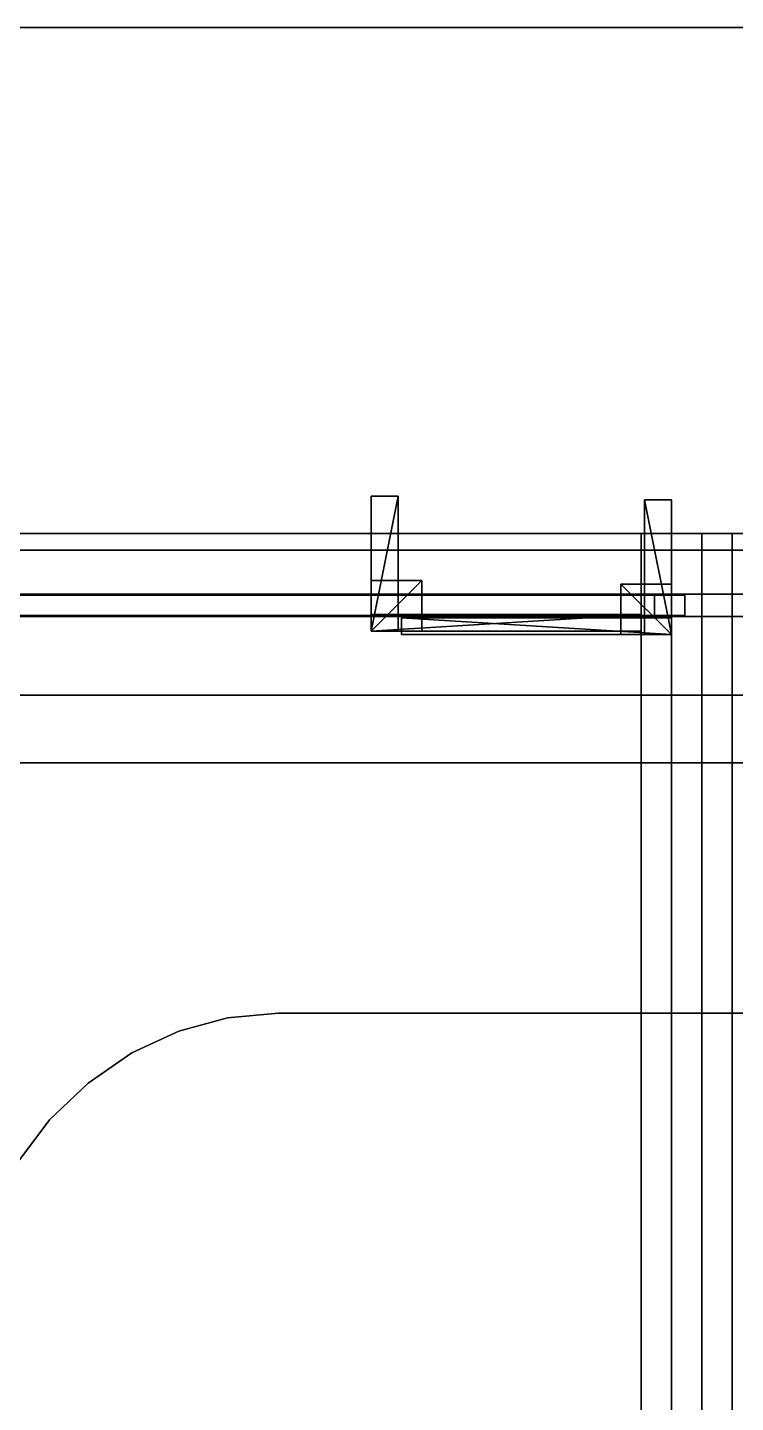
# Model space of a CAD drawing. Extents: x 0 to 6014, y -2453 to 0.
# Drawn here: x 2819.2 to 3029, y -407.7 to 0 of the extents above; entities that cross this region are included whole.
import ezdxf

# ---------------------------------------------------------------- set-up
doc = ezdxf.new("R2010")
doc.units = 0
for name, color, linetype in [('LAYER0', 7, 'CONTINUOUS'), ('LAYER1', 7, 'CONTINUOUS'), ('LAYER217', 7, 'CONTINUOUS'), ('LAYER250', 7, 'CONTINUOUS'), ('LAYER259', 2, 'CONTINUOUS'), ('LAYER260', 7, 'CONTINUOUS'), ('LAYER261', 253, 'CONTINUOUS'), ('LAYER262', 253, 'CONTINUOUS'), ('LAYER263', 253, 'CONTINUOUS'), ('LAYER264', 253, 'CONTINUOUS'), ('LAYER265', 253, 'CONTINUOUS'), ('LAYER266', 253, 'CONTINUOUS'), ('LAYER267', 7, 'CONTINUOUS'), ('LAYER268', 7, 'CONTINUOUS'), ('LAYER279', 7, 'CONTINUOUS'), ('LAYER280', 7, 'CONTINUOUS'), ('LAYER361', 7, 'CONTINUOUS'), ('LAYER378', 7, 'CONTINUOUS'), ('LAYER379', 2, 'CONTINUOUS'), ('LAYER380', 7, 'CONTINUOUS'), ('LAYER381', 253, 'CONTINUOUS'), ('LAYER382', 253, 'CONTINUOUS'), ('LAYER383', 253, 'CONTINUOUS'), ('LAYER384', 253, 'CONTINUOUS'), ('LAYER385', 253, 'CONTINUOUS'), ('LAYER386', 253, 'CONTINUOUS'), ('LAYER387', 7, 'CONTINUOUS'), ('LAYER388', 7, 'CONTINUOUS'), ('LAYER389', 7, 'CONTINUOUS'), ('LAYER391', 7, 'CONTINUOUS'), ('LAYER43', 7, 'CONTINUOUS'), ('LAYER45', 7, 'CONTINUOUS'), ('LAYER56', 7, 'CONTINUOUS'), ('LAYER685', 7, 'CONTINUOUS'), ('LAYER686', 7, 'CONTINUOUS'), ('LAYER687', 7, 'CONTINUOUS'), ('LAYER688', 45, 'CONTINUOUS'), ('LAYER695', 7, 'CONTINUOUS')]:
    doc.layers.add(name, color=color, linetype=linetype)

msp = doc.modelspace()

# ---------------------------------------------------------------- linework, layer by layer
at = {"layer": 'LAYER0'}
for points, invisible_edges in [([(4585, 0), (1510, -265), (1510, 0), (4585, 0)], 1), ([(1510, -265), (4585, 0), (2107, -1840), (1510, -265)], 7), ([(1510, 0, 5), (4585, 0), (1510, 0), (1510, 0, 5)], 1), ([(4585, 0), (1510, 0, 5), (4585, 0, 5), (4585, 0)], 1), ([(1510, 0, 5), (2107, -1840, 5), (4585, 0, 5), (1510, 0, 5)], 3), ([(2107, -1840), (4585, 0), (2107, -2453), (2107, -1840)], 3), ([(2107, -2453), (4585, 0), (4585, -640), (2107, -2453)], 5), ([(4585, 0, 5), (2107, -1840, 5), (4585, -640, 5), (4585, 0, 5)], 3)]:
    msp.add_3dface(points, dxfattribs=dict(at, invisible_edges=invisible_edges))
at = {"layer": 'LAYER1'}
for points, invisible_edges in [([(1660, -150, 5), (1510, 0, 5), (4585, 0, 5), (1660, -150, 5)], 5), ([(1510, 0, 2334), (4585, 0, 5), (1510, 0, 5), (1510, 0, 2334)], 1), ([(4585, 0, 5), (1510, 0, 2334), (4585, 0, 2334), (4585, 0, 5)], 1), ([(1660, -150, 5), (4585, 0, 5), (4435, -150, 5), (1660, -150, 5)], 3), ([(4435, -150, 2334), (1660, -150, 5), (4435, -150, 5), (4435, -150, 2334)], 1), ([(1660, -150, 5), (4435, -150, 2334), (1660, -150, 2334), (1660, -150, 5)], 1)]:
    msp.add_3dface(points, dxfattribs=dict(at, invisible_edges=invisible_edges))
at = {"layer": 'LAYER217', "invisible_edges": 1}
for points in [[(3028, -150, 1943), (3046, -755, 1943), (3028, -755, 1943), (3028, -150, 1943)], [(3046, -755, 1943), (3028, -150, 1943), (3046, -150, 1943), (3046, -755, 1943)], [(3046, -150, 2293), (3028, -755, 2293), (3046, -755, 2293), (3046, -150, 2293)], [(3028, -755, 2293), (3046, -150, 2293), (3028, -150, 2293), (3028, -755, 2293)], [(3028, -150, 1943), (3046, -150, 2293), (3046, -150, 1943), (3028, -150, 1943)], [(3046, -150, 2293), (3028, -150, 1943), (3028, -150, 2293), (3046, -150, 2293)], [(3028, -755, 2293), (3028, -150, 1943), (3028, -755, 1943), (3028, -755, 2293)], [(3028, -150, 1943), (3028, -755, 2293), (3028, -150, 2293), (3028, -150, 1943)]]:
    msp.add_3dface(points, dxfattribs=at)
at = {"layer": 'LAYER250', "invisible_edges": 1}
for points in [[(3010, -150, 1943), (3010, -755, 2293), (3010, -150, 2293), (3010, -150, 1943)], [(3010, -755, 2293), (3010, -150, 1943), (3010, -755, 1943), (3010, -755, 2293)], [(3010, -150, 1943), (3028, -755, 1943), (3010, -755, 1943), (3010, -150, 1943)], [(3028, -755, 1943), (3010, -150, 1943), (3028, -150, 1943), (3028, -755, 1943)], [(3028, -150, 2293), (3010, -755, 2293), (3028, -755, 2293), (3028, -150, 2293)], [(3010, -755, 2293), (3028, -150, 2293), (3010, -150, 2293), (3010, -755, 2293)], [(3028, -150, 2293), (3010, -150, 1943), (3010, -150, 2293), (3028, -150, 2293)], [(3010, -150, 1943), (3028, -150, 2293), (3028, -150, 1943), (3010, -150, 1943)], [(3028, -755, 1943), (3028, -150, 2293), (3028, -755, 2293), (3028, -755, 1943)], [(3028, -150, 2293), (3028, -755, 1943), (3028, -150, 1943), (3028, -150, 2293)]]:
    msp.add_3dface(points, dxfattribs=at)
at = {"layer": 'LAYER259'}
for points in [[(2930, -180, 2262.5), (2930, -175, 2239.5), (2930, -180, 2239.5), (2930, -180, 2262.5)], [(2930, -175, 2262.5), (2930, -175, 2239.5), (2930, -180, 2262.5), (2930, -175, 2262.5)], [(3010, -180, 2262.5), (2930, -175, 2262.5), (2930, -180, 2262.5), (3010, -180, 2262.5)], [(3010, -175, 2262.5), (2930, -175, 2262.5), (3010, -180, 2262.5), (3010, -175, 2262.5)], [(2930, -175, 2239.5), (3010, -180, 2239.5), (2930, -180, 2239.5), (2930, -175, 2239.5)], [(3010, -175, 2239.5), (3010, -180, 2239.5), (2930, -175, 2239.5), (3010, -175, 2239.5)], [(2930, -175, 2262.5), (3010, -175, 2239.5), (2930, -175, 2239.5), (2930, -175, 2262.5)], [(3010, -175, 2262.5), (3010, -175, 2239.5), (2930, -175, 2262.5), (3010, -175, 2262.5)], [(3010, -180, 2239.5), (3010, -175, 2262.5), (3010, -180, 2262.5), (3010, -180, 2239.5)], [(3010, -175, 2239.5), (3010, -175, 2262.5), (3010, -180, 2239.5), (3010, -175, 2239.5)], [(2930, -180, 2239.5), (3010, -180, 2262.5), (2930, -180, 2262.5), (2930, -180, 2239.5)], [(3010, -180, 2239.5), (3010, -180, 2262.5), (2930, -180, 2239.5), (3010, -180, 2239.5)]]:
    msp.add_3dface(points, dxfattribs=at)
at = {"layer": 'LAYER260', "invisible_edges": 1}
for points in [[(3010, -180, 2262.5), (2930, -175, 2262.5), (2930, -180, 2262.5), (3010, -180, 2262.5)], [(2930, -175, 2262.5), (3010, -180, 2262.5), (3010, -175, 2262.5), (2930, -175, 2262.5)], [(2930, -175, 2262.5), (2930, -180, 2239.5), (2930, -180, 2262.5), (2930, -175, 2262.5)], [(2930, -180, 2239.5), (2930, -175, 2262.5), (2930, -175, 2239.5), (2930, -180, 2239.5)], [(3010, -175, 2239.5), (2930, -180, 2239.5), (2930, -175, 2239.5), (3010, -175, 2239.5)], [(2930, -180, 2239.5), (3010, -175, 2239.5), (3010, -180, 2239.5), (2930, -180, 2239.5)], [(2930, -175, 2262.5), (3010, -175, 2239.5), (2930, -175, 2239.5), (2930, -175, 2262.5)], [(3010, -175, 2239.5), (2930, -175, 2262.5), (3010, -175, 2262.5), (3010, -175, 2239.5)], [(3010, -175, 2239.5), (3010, -180, 2262.5), (3010, -180, 2239.5), (3010, -175, 2239.5)], [(3010, -180, 2262.5), (3010, -175, 2239.5), (3010, -175, 2262.5), (3010, -180, 2262.5)], [(3010, -180, 2262.5), (2930, -180, 2239.5), (3010, -180, 2239.5), (3010, -180, 2262.5)], [(2930, -180, 2239.5), (3010, -180, 2262.5), (2930, -180, 2262.5), (2930, -180, 2239.5)]]:
    msp.add_3dface(points, dxfattribs=at)
at = {"layer": 'LAYER261'}
for points in [[(2995, -180, 2262.5), (2995, -165, 2247.5), (2995, -180, 2247.5), (2995, -180, 2262.5)], [(2995, -165, 2262.5), (2995, -165, 2247.5), (2995, -180, 2262.5), (2995, -165, 2262.5)], [(3010, -180, 2262.5), (2995, -165, 2262.5), (2995, -180, 2262.5), (3010, -180, 2262.5)], [(3010, -165, 2262.5), (2995, -165, 2262.5), (3010, -180, 2262.5), (3010, -165, 2262.5)], [(2995, -165, 2247.5), (3010, -180, 2247.5), (2995, -180, 2247.5), (2995, -165, 2247.5)], [(3010, -165, 2247.5), (3010, -180, 2247.5), (2995, -165, 2247.5), (3010, -165, 2247.5)], [(2995, -165, 2262.5), (3010, -165, 2247.5), (2995, -165, 2247.5), (2995, -165, 2262.5)], [(3010, -165, 2262.5), (3010, -165, 2247.5), (2995, -165, 2262.5), (3010, -165, 2262.5)], [(3010, -180, 2247.5), (3010, -165, 2262.5), (3010, -180, 2262.5), (3010, -180, 2247.5)], [(3010, -165, 2247.5), (3010, -165, 2262.5), (3010, -180, 2247.5), (3010, -165, 2247.5)], [(2995, -180, 2247.5), (3010, -180, 2262.5), (2995, -180, 2262.5), (2995, -180, 2247.5)], [(3010, -180, 2247.5), (3010, -180, 2262.5), (2995, -180, 2247.5), (3010, -180, 2247.5)]]:
    msp.add_3dface(points, dxfattribs=at)
at = {"layer": 'LAYER262'}
for points in [[(2995, -180, 2262.5), (2995, -165, 2247.5), (2995, -180, 2247.5), (2995, -180, 2262.5)], [(2995, -165, 2262.5), (2995, -165, 2247.5), (2995, -180, 2262.5), (2995, -165, 2262.5)], [(3010, -180, 2262.5), (2995, -165, 2262.5), (2995, -180, 2262.5), (3010, -180, 2262.5)], [(3010, -165, 2262.5), (2995, -165, 2262.5), (3010, -180, 2262.5), (3010, -165, 2262.5)], [(2995, -165, 2247.5), (3010, -180, 2247.5), (2995, -180, 2247.5), (2995, -165, 2247.5)], [(3010, -165, 2247.5), (3010, -180, 2247.5), (2995, -165, 2247.5), (3010, -165, 2247.5)], [(2995, -165, 2262.5), (3010, -165, 2247.5), (2995, -165, 2247.5), (2995, -165, 2262.5)], [(3010, -165, 2262.5), (3010, -165, 2247.5), (2995, -165, 2262.5), (3010, -165, 2262.5)], [(3010, -180, 2247.5), (3010, -165, 2262.5), (3010, -180, 2262.5), (3010, -180, 2247.5)], [(3010, -165, 2247.5), (3010, -165, 2262.5), (3010, -180, 2247.5), (3010, -165, 2247.5)], [(2995, -180, 2247.5), (3010, -180, 2262.5), (2995, -180, 2262.5), (2995, -180, 2247.5)], [(3010, -180, 2247.5), (3010, -180, 2262.5), (2995, -180, 2247.5), (3010, -180, 2247.5)]]:
    msp.add_3dface(points, dxfattribs=at)
at = {"layer": 'LAYER263'}
for points in [[(2995, -180, 2262.5), (2995, -165, 2247.5), (2995, -180, 2247.5), (2995, -180, 2262.5)], [(2995, -165, 2262.5), (2995, -165, 2247.5), (2995, -180, 2262.5), (2995, -165, 2262.5)], [(3010, -180, 2262.5), (2995, -165, 2262.5), (2995, -180, 2262.5), (3010, -180, 2262.5)], [(3010, -165, 2262.5), (2995, -165, 2262.5), (3010, -180, 2262.5), (3010, -165, 2262.5)], [(2995, -165, 2247.5), (3010, -180, 2247.5), (2995, -180, 2247.5), (2995, -165, 2247.5)], [(3010, -165, 2247.5), (3010, -180, 2247.5), (2995, -165, 2247.5), (3010, -165, 2247.5)], [(2995, -165, 2262.5), (3010, -165, 2247.5), (2995, -165, 2247.5), (2995, -165, 2262.5)], [(3010, -165, 2262.5), (3010, -165, 2247.5), (2995, -165, 2262.5), (3010, -165, 2262.5)], [(3010, -180, 2247.5), (3010, -165, 2262.5), (3010, -180, 2262.5), (3010, -180, 2247.5)], [(3010, -165, 2247.5), (3010, -165, 2262.5), (3010, -180, 2247.5), (3010, -165, 2247.5)], [(2995, -180, 2247.5), (3010, -180, 2262.5), (2995, -180, 2262.5), (2995, -180, 2247.5)], [(3010, -180, 2247.5), (3010, -180, 2262.5), (2995, -180, 2247.5), (3010, -180, 2247.5)]]:
    msp.add_3dface(points, dxfattribs=at)
at = {"layer": 'LAYER264'}
for points in [[(2995, -180, 2262.5), (2995, -165, 2247.5), (2995, -180, 2247.5), (2995, -180, 2262.5)], [(2995, -165, 2262.5), (2995, -165, 2247.5), (2995, -180, 2262.5), (2995, -165, 2262.5)], [(3010, -180, 2262.5), (2995, -165, 2262.5), (2995, -180, 2262.5), (3010, -180, 2262.5)], [(3010, -165, 2262.5), (2995, -165, 2262.5), (3010, -180, 2262.5), (3010, -165, 2262.5)], [(2995, -165, 2247.5), (3010, -180, 2247.5), (2995, -180, 2247.5), (2995, -165, 2247.5)], [(3010, -165, 2247.5), (3010, -180, 2247.5), (2995, -165, 2247.5), (3010, -165, 2247.5)], [(2995, -165, 2262.5), (3010, -165, 2247.5), (2995, -165, 2247.5), (2995, -165, 2262.5)], [(3010, -165, 2262.5), (3010, -165, 2247.5), (2995, -165, 2262.5), (3010, -165, 2262.5)], [(3010, -180, 2247.5), (3010, -165, 2262.5), (3010, -180, 2262.5), (3010, -180, 2247.5)], [(3010, -165, 2247.5), (3010, -165, 2262.5), (3010, -180, 2247.5), (3010, -165, 2247.5)], [(2995, -180, 2247.5), (3010, -180, 2262.5), (2995, -180, 2262.5), (2995, -180, 2247.5)], [(3010, -180, 2247.5), (3010, -180, 2262.5), (2995, -180, 2247.5), (3010, -180, 2247.5)]]:
    msp.add_3dface(points, dxfattribs=at)
at = {"layer": 'LAYER265'}
for points in [[(3002, -180, 2262.5), (3002, -140, 2254.5), (3002, -180, 2254.5), (3002, -180, 2262.5)], [(3002, -140, 2262.5), (3002, -140, 2254.5), (3002, -180, 2262.5), (3002, -140, 2262.5)], [(3010, -180, 2262.5), (3002, -140, 2262.5), (3002, -180, 2262.5), (3010, -180, 2262.5)], [(3010, -140, 2262.5), (3002, -140, 2262.5), (3010, -180, 2262.5), (3010, -140, 2262.5)], [(3002, -140, 2254.5), (3010, -180, 2254.5), (3002, -180, 2254.5), (3002, -140, 2254.5)], [(3010, -140, 2254.5), (3010, -180, 2254.5), (3002, -140, 2254.5), (3010, -140, 2254.5)], [(3002, -140, 2262.5), (3010, -140, 2254.5), (3002, -140, 2254.5), (3002, -140, 2262.5)], [(3010, -140, 2262.5), (3010, -140, 2254.5), (3002, -140, 2262.5), (3010, -140, 2262.5)], [(3010, -180, 2254.5), (3010, -140, 2262.5), (3010, -180, 2262.5), (3010, -180, 2254.5)], [(3010, -140, 2254.5), (3010, -140, 2262.5), (3010, -180, 2254.5), (3010, -140, 2254.5)], [(3002, -180, 2254.5), (3010, -180, 2262.5), (3002, -180, 2262.5), (3002, -180, 2254.5)], [(3010, -180, 2254.5), (3010, -180, 2262.5), (3002, -180, 2254.5), (3010, -180, 2254.5)]]:
    msp.add_3dface(points, dxfattribs=at)
at = {"layer": 'LAYER266'}
for points in [[(2930, -180, 2262.5), (2930, -175, 2246.5), (2930, -180, 2246.5), (2930, -180, 2262.5)], [(2930, -175, 2262.5), (2930, -175, 2246.5), (2930, -180, 2262.5), (2930, -175, 2262.5)], [(3010, -180, 2262.5), (2930, -175, 2262.5), (2930, -180, 2262.5), (3010, -180, 2262.5)], [(3010, -175, 2262.5), (2930, -175, 2262.5), (3010, -180, 2262.5), (3010, -175, 2262.5)], [(2930, -175, 2246.5), (3010, -180, 2246.5), (2930, -180, 2246.5), (2930, -175, 2246.5)], [(3010, -175, 2246.5), (3010, -180, 2246.5), (2930, -175, 2246.5), (3010, -175, 2246.5)], [(2930, -175, 2262.5), (3010, -175, 2246.5), (2930, -175, 2246.5), (2930, -175, 2262.5)], [(3010, -175, 2262.5), (3010, -175, 2246.5), (2930, -175, 2262.5), (3010, -175, 2262.5)], [(3010, -180, 2246.5), (3010, -175, 2262.5), (3010, -180, 2262.5), (3010, -180, 2246.5)], [(3010, -175, 2246.5), (3010, -175, 2262.5), (3010, -180, 2246.5), (3010, -175, 2246.5)], [(2930, -180, 2246.5), (3010, -180, 2262.5), (2930, -180, 2262.5), (2930, -180, 2246.5)], [(3010, -180, 2246.5), (3010, -180, 2262.5), (2930, -180, 2246.5), (3010, -180, 2246.5)]]:
    msp.add_3dface(points, dxfattribs=at)
at = {"layer": 'LAYER267', "invisible_edges": 1}
for points in [[(3010, -150, 1944), (2428, -755, 1944), (2428, -150, 1944), (3010, -150, 1944)], [(2428, -755, 1944), (3010, -150, 1944), (3010, -755, 1944), (2428, -755, 1944)], [(2428, -150, 1962), (3010, -150, 1944), (2428, -150, 1944), (2428, -150, 1962)], [(3010, -150, 1944), (2428, -150, 1962), (3010, -150, 1962), (3010, -150, 1944)], [(3010, -755, 1962), (2428, -150, 1962), (2428, -755, 1962), (3010, -755, 1962)], [(2428, -150, 1962), (3010, -755, 1962), (3010, -150, 1962), (2428, -150, 1962)], [(3010, -150, 1944), (3010, -755, 1962), (3010, -755, 1944), (3010, -150, 1944)], [(3010, -755, 1962), (3010, -150, 1944), (3010, -150, 1962), (3010, -755, 1962)]]:
    msp.add_3dface(points, dxfattribs=at)
at = {"layer": 'LAYER268', "invisible_edges": 1}
for points in [[(2428, -150, 2292), (3010, -755, 2292), (3010, -150, 2292), (2428, -150, 2292)], [(3010, -755, 2292), (2428, -150, 2292), (2428, -755, 2292), (3010, -755, 2292)], [(3010, -150, 2274), (2428, -150, 2292), (3010, -150, 2292), (3010, -150, 2274)], [(2428, -150, 2292), (3010, -150, 2274), (2428, -150, 2274), (2428, -150, 2292)], [(2428, -755, 2274), (3010, -150, 2274), (3010, -755, 2274), (2428, -755, 2274)], [(3010, -150, 2274), (2428, -755, 2274), (2428, -150, 2274), (3010, -150, 2274)], [(3010, -150, 2274), (3010, -755, 2292), (3010, -755, 2274), (3010, -150, 2274)], [(3010, -755, 2292), (3010, -150, 2274), (3010, -150, 2292), (3010, -755, 2292)]]:
    msp.add_3dface(points, dxfattribs=at)
at = {"layer": 'LAYER279', "invisible_edges": 1}
for points in [[(2424, -168.3, 1958), (3014, -174.3, 1958), (2424, -174.3, 1958), (2424, -168.3, 1958)], [(3014, -174.3, 1958), (2424, -168.3, 1958), (3014, -168.3, 1958), (3014, -174.3, 1958)], [(3014, -168.3, 2278), (2424, -174.3, 2278), (3014, -174.3, 2278), (3014, -168.3, 2278)], [(2424, -174.3, 2278), (3014, -168.3, 2278), (2424, -168.3, 2278), (2424, -174.3, 2278)], [(2424, -168.3, 1958), (3014, -168.3, 2278), (3014, -168.3, 1958), (2424, -168.3, 1958)], [(3014, -168.3, 2278), (2424, -168.3, 1958), (2424, -168.3, 2278), (3014, -168.3, 2278)], [(3014, -168.3, 2278), (3014, -174.3, 1958), (3014, -168.3, 1958), (3014, -168.3, 2278)], [(3014, -174.3, 1958), (3014, -168.3, 2278), (3014, -174.3, 2278), (3014, -174.3, 1958)], [(2424, -174.3, 2278), (3014, -174.3, 1958), (3014, -174.3, 2278), (2424, -174.3, 2278)], [(3014, -174.3, 1958), (2424, -174.3, 2278), (2424, -174.3, 1958), (3014, -174.3, 1958)]]:
    msp.add_3dface(points, dxfattribs=at)
at = {"layer": 'LAYER280', "invisible_edges": 1}
for points in [[(3010, -150, 2274), (2428, -150, 2154), (2428, -150, 2274), (3010, -150, 2274)], [(2428, -150, 2154), (3010, -150, 2274), (3010, -150, 2154), (2428, -150, 2154)], [(3010, -168, 2154), (2428, -150, 2154), (3010, -150, 2154), (3010, -168, 2154)], [(2428, -150, 2154), (3010, -168, 2154), (2428, -168, 2154), (2428, -150, 2154)], [(2428, -168, 2274), (3010, -150, 2274), (2428, -150, 2274), (2428, -168, 2274)], [(3010, -150, 2274), (2428, -168, 2274), (3010, -168, 2274), (3010, -150, 2274)], [(3010, -150, 2274), (3010, -168, 2154), (3010, -150, 2154), (3010, -150, 2274)], [(3010, -168, 2154), (3010, -150, 2274), (3010, -168, 2274), (3010, -168, 2154)], [(3010, -168, 2154), (2428, -168, 2274), (2428, -168, 2154), (3010, -168, 2154)], [(2428, -168, 2274), (3010, -168, 2154), (3010, -168, 2274), (2428, -168, 2274)]]:
    msp.add_3dface(points, dxfattribs=at)
at = {"layer": 'LAYER361', "invisible_edges": 1}
for points in [[(3019, -150, 1582), (3037, -550, 1582), (3019, -550, 1582), (3019, -150, 1582)], [(3037, -550, 1582), (3019, -150, 1582), (3037, -150, 1582), (3037, -550, 1582)], [(3037, -150, 1925), (3019, -550, 1925), (3037, -550, 1925), (3037, -150, 1925)], [(3019, -550, 1925), (3037, -150, 1925), (3019, -150, 1925), (3019, -550, 1925)], [(3019, -150, 1582), (3037, -150, 1925), (3037, -150, 1582), (3019, -150, 1582)], [(3037, -150, 1925), (3019, -150, 1582), (3019, -150, 1925), (3037, -150, 1925)], [(3019, -550, 1925), (3019, -150, 1582), (3019, -550, 1582), (3019, -550, 1925)], [(3019, -150, 1582), (3019, -550, 1925), (3019, -150, 1925), (3019, -150, 1582)]]:
    msp.add_3dface(points, dxfattribs=at)
at = {"layer": 'LAYER378', "invisible_edges": 1}
for points in [[(3001, -150, 1906), (2428, -150, 1786), (2428, -150, 1906), (3001, -150, 1906)], [(2428, -150, 1786), (3001, -150, 1906), (3001, -150, 1786), (2428, -150, 1786)], [(3001, -168, 1786), (2428, -150, 1786), (3001, -150, 1786), (3001, -168, 1786)], [(2428, -150, 1786), (3001, -168, 1786), (2428, -168, 1786), (2428, -150, 1786)], [(2428, -168, 1906), (3001, -150, 1906), (2428, -150, 1906), (2428, -168, 1906)], [(3001, -150, 1906), (2428, -168, 1906), (3001, -168, 1906), (3001, -150, 1906)], [(3001, -150, 1906), (3001, -168, 1786), (3001, -150, 1786), (3001, -150, 1906)], [(3001, -168, 1786), (3001, -150, 1906), (3001, -168, 1906), (3001, -168, 1786)], [(3001, -168, 1786), (2428, -168, 1906), (2428, -168, 1786), (3001, -168, 1786)], [(2428, -168, 1906), (3001, -168, 1786), (3001, -168, 1906), (2428, -168, 1906)]]:
    msp.add_3dface(points, dxfattribs=at)
at = {"layer": 'LAYER379'}
for points in [[(3001, -179, 1883), (3001, -174, 1883), (2921, -179, 1883), (3001, -179, 1883)], [(2921, -179, 1883), (3001, -174, 1883), (2921, -174, 1883), (2921, -179, 1883)], [(2921, -179, 1883), (2921, -174, 1883), (2921, -179, 1860), (2921, -179, 1883)], [(2921, -179, 1860), (2921, -174, 1883), (2921, -174, 1860), (2921, -179, 1860)], [(3001, -179, 1860), (2921, -179, 1860), (3001, -174, 1860), (3001, -179, 1860)], [(3001, -174, 1860), (2921, -179, 1860), (2921, -174, 1860), (3001, -174, 1860)], [(3001, -174, 1860), (2921, -174, 1860), (3001, -174, 1883), (3001, -174, 1860)], [(3001, -174, 1883), (2921, -174, 1860), (2921, -174, 1883), (3001, -174, 1883)], [(3001, -179, 1860), (3001, -174, 1860), (3001, -179, 1883), (3001, -179, 1860)], [(3001, -179, 1883), (3001, -174, 1860), (3001, -174, 1883), (3001, -179, 1883)], [(3001, -179, 1883), (2921, -179, 1883), (3001, -179, 1860), (3001, -179, 1883)], [(3001, -179, 1860), (2921, -179, 1883), (2921, -179, 1860), (3001, -179, 1860)]]:
    msp.add_3dface(points, dxfattribs=at)
at = {"layer": 'LAYER380', "invisible_edges": 1}
for points in [[(2921, -174, 1883), (3001, -179, 1883), (3001, -174, 1883), (2921, -174, 1883)], [(3001, -179, 1883), (2921, -174, 1883), (2921, -179, 1883), (3001, -179, 1883)], [(2921, -179, 1860), (3001, -174, 1860), (3001, -179, 1860), (2921, -179, 1860)], [(3001, -174, 1860), (2921, -179, 1860), (2921, -174, 1860), (3001, -174, 1860)], [(2921, -174, 1883), (2921, -179, 1860), (2921, -179, 1883), (2921, -174, 1883)], [(2921, -179, 1860), (2921, -174, 1883), (2921, -174, 1860), (2921, -179, 1860)], [(3001, -174, 1860), (2921, -174, 1883), (3001, -174, 1883), (3001, -174, 1860)], [(2921, -174, 1883), (3001, -174, 1860), (2921, -174, 1860), (2921, -174, 1883)], [(3001, -174, 1860), (3001, -179, 1883), (3001, -179, 1860), (3001, -174, 1860)], [(3001, -179, 1883), (3001, -174, 1860), (3001, -174, 1883), (3001, -179, 1883)], [(2921, -179, 1860), (3001, -179, 1883), (2921, -179, 1883), (2921, -179, 1860)], [(3001, -179, 1883), (2921, -179, 1860), (3001, -179, 1860), (3001, -179, 1883)]]:
    msp.add_3dface(points, dxfattribs=at)
at = {"layer": 'LAYER381'}
for points in [[(2936, -179, 1883), (2936, -164, 1883), (2921, -179, 1883), (2936, -179, 1883)], [(2921, -179, 1883), (2936, -164, 1883), (2921, -164, 1883), (2921, -179, 1883)], [(2921, -179, 1883), (2921, -164, 1883), (2921, -179, 1868), (2921, -179, 1883)], [(2921, -179, 1868), (2921, -164, 1883), (2921, -164, 1868), (2921, -179, 1868)], [(2936, -179, 1868), (2921, -179, 1868), (2936, -164, 1868), (2936, -179, 1868)], [(2936, -164, 1868), (2921, -179, 1868), (2921, -164, 1868), (2936, -164, 1868)], [(2936, -164, 1868), (2921, -164, 1868), (2936, -164, 1883), (2936, -164, 1868)], [(2936, -164, 1883), (2921, -164, 1868), (2921, -164, 1883), (2936, -164, 1883)], [(2936, -179, 1868), (2936, -164, 1868), (2936, -179, 1883), (2936, -179, 1868)], [(2936, -179, 1883), (2936, -164, 1868), (2936, -164, 1883), (2936, -179, 1883)], [(2936, -179, 1883), (2921, -179, 1883), (2936, -179, 1868), (2936, -179, 1883)], [(2936, -179, 1868), (2921, -179, 1883), (2921, -179, 1868), (2936, -179, 1868)]]:
    msp.add_3dface(points, dxfattribs=at)
at = {"layer": 'LAYER382'}
for points in [[(2936, -179, 1883), (2936, -164, 1883), (2921, -179, 1883), (2936, -179, 1883)], [(2921, -179, 1883), (2936, -164, 1883), (2921, -164, 1883), (2921, -179, 1883)], [(2921, -179, 1883), (2921, -164, 1883), (2921, -179, 1868), (2921, -179, 1883)], [(2921, -179, 1868), (2921, -164, 1883), (2921, -164, 1868), (2921, -179, 1868)], [(2936, -179, 1868), (2921, -179, 1868), (2936, -164, 1868), (2936, -179, 1868)], [(2936, -164, 1868), (2921, -179, 1868), (2921, -164, 1868), (2936, -164, 1868)], [(2936, -164, 1868), (2921, -164, 1868), (2936, -164, 1883), (2936, -164, 1868)], [(2936, -164, 1883), (2921, -164, 1868), (2921, -164, 1883), (2936, -164, 1883)], [(2936, -179, 1868), (2936, -164, 1868), (2936, -179, 1883), (2936, -179, 1868)], [(2936, -179, 1883), (2936, -164, 1868), (2936, -164, 1883), (2936, -179, 1883)], [(2936, -179, 1883), (2921, -179, 1883), (2936, -179, 1868), (2936, -179, 1883)], [(2936, -179, 1868), (2921, -179, 1883), (2921, -179, 1868), (2936, -179, 1868)]]:
    msp.add_3dface(points, dxfattribs=at)
at = {"layer": 'LAYER383'}
for points in [[(2936, -179, 1883), (2936, -164, 1883), (2921, -179, 1883), (2936, -179, 1883)], [(2921, -179, 1883), (2936, -164, 1883), (2921, -164, 1883), (2921, -179, 1883)], [(2921, -179, 1883), (2921, -164, 1883), (2921, -179, 1868), (2921, -179, 1883)], [(2921, -179, 1868), (2921, -164, 1883), (2921, -164, 1868), (2921, -179, 1868)], [(2936, -179, 1868), (2921, -179, 1868), (2936, -164, 1868), (2936, -179, 1868)], [(2936, -164, 1868), (2921, -179, 1868), (2921, -164, 1868), (2936, -164, 1868)], [(2936, -164, 1868), (2921, -164, 1868), (2936, -164, 1883), (2936, -164, 1868)], [(2936, -164, 1883), (2921, -164, 1868), (2921, -164, 1883), (2936, -164, 1883)], [(2936, -179, 1868), (2936, -164, 1868), (2936, -179, 1883), (2936, -179, 1868)], [(2936, -179, 1883), (2936, -164, 1868), (2936, -164, 1883), (2936, -179, 1883)], [(2936, -179, 1883), (2921, -179, 1883), (2936, -179, 1868), (2936, -179, 1883)], [(2936, -179, 1868), (2921, -179, 1883), (2921, -179, 1868), (2936, -179, 1868)]]:
    msp.add_3dface(points, dxfattribs=at)
at = {"layer": 'LAYER384'}
for points in [[(2936, -179, 1883), (2936, -164, 1883), (2921, -179, 1883), (2936, -179, 1883)], [(2921, -179, 1883), (2936, -164, 1883), (2921, -164, 1883), (2921, -179, 1883)], [(2921, -179, 1883), (2921, -164, 1883), (2921, -179, 1868), (2921, -179, 1883)], [(2921, -179, 1868), (2921, -164, 1883), (2921, -164, 1868), (2921, -179, 1868)], [(2936, -179, 1868), (2921, -179, 1868), (2936, -164, 1868), (2936, -179, 1868)], [(2936, -164, 1868), (2921, -179, 1868), (2921, -164, 1868), (2936, -164, 1868)], [(2936, -164, 1868), (2921, -164, 1868), (2936, -164, 1883), (2936, -164, 1868)], [(2936, -164, 1883), (2921, -164, 1868), (2921, -164, 1883), (2936, -164, 1883)], [(2936, -179, 1868), (2936, -164, 1868), (2936, -179, 1883), (2936, -179, 1868)], [(2936, -179, 1883), (2936, -164, 1868), (2936, -164, 1883), (2936, -179, 1883)], [(2936, -179, 1883), (2921, -179, 1883), (2936, -179, 1868), (2936, -179, 1883)], [(2936, -179, 1868), (2921, -179, 1883), (2921, -179, 1868), (2936, -179, 1868)]]:
    msp.add_3dface(points, dxfattribs=at)
at = {"layer": 'LAYER385'}
for points in [[(2929, -179, 1883), (2929, -139, 1883), (2921, -179, 1883), (2929, -179, 1883)], [(2921, -179, 1883), (2929, -139, 1883), (2921, -139, 1883), (2921, -179, 1883)], [(2921, -179, 1883), (2921, -139, 1883), (2921, -179, 1875), (2921, -179, 1883)], [(2921, -179, 1875), (2921, -139, 1883), (2921, -139, 1875), (2921, -179, 1875)], [(2929, -179, 1875), (2921, -179, 1875), (2929, -139, 1875), (2929, -179, 1875)], [(2929, -139, 1875), (2921, -179, 1875), (2921, -139, 1875), (2929, -139, 1875)], [(2929, -139, 1875), (2921, -139, 1875), (2929, -139, 1883), (2929, -139, 1875)], [(2929, -139, 1883), (2921, -139, 1875), (2921, -139, 1883), (2929, -139, 1883)], [(2929, -179, 1875), (2929, -139, 1875), (2929, -179, 1883), (2929, -179, 1875)], [(2929, -179, 1883), (2929, -139, 1875), (2929, -139, 1883), (2929, -179, 1883)], [(2929, -179, 1883), (2921, -179, 1883), (2929, -179, 1875), (2929, -179, 1883)], [(2929, -179, 1875), (2921, -179, 1883), (2921, -179, 1875), (2929, -179, 1875)]]:
    msp.add_3dface(points, dxfattribs=at)
at = {"layer": 'LAYER386'}
for points in [[(3001, -179, 1883), (3001, -174, 1883), (2921, -179, 1883), (3001, -179, 1883)], [(2921, -179, 1883), (3001, -174, 1883), (2921, -174, 1883), (2921, -179, 1883)], [(2921, -179, 1883), (2921, -174, 1883), (2921, -179, 1867), (2921, -179, 1883)], [(2921, -179, 1867), (2921, -174, 1883), (2921, -174, 1867), (2921, -179, 1867)], [(3001, -179, 1867), (2921, -179, 1867), (3001, -174, 1867), (3001, -179, 1867)], [(3001, -174, 1867), (2921, -179, 1867), (2921, -174, 1867), (3001, -174, 1867)], [(3001, -174, 1867), (2921, -174, 1867), (3001, -174, 1883), (3001, -174, 1867)], [(3001, -174, 1883), (2921, -174, 1867), (2921, -174, 1883), (3001, -174, 1883)], [(3001, -179, 1867), (3001, -174, 1867), (3001, -179, 1883), (3001, -179, 1867)], [(3001, -179, 1883), (3001, -174, 1867), (3001, -174, 1883), (3001, -179, 1883)], [(3001, -179, 1883), (2921, -179, 1883), (3001, -179, 1867), (3001, -179, 1883)], [(3001, -179, 1867), (2921, -179, 1883), (2921, -179, 1867), (3001, -179, 1867)]]:
    msp.add_3dface(points, dxfattribs=at)
at = {"layer": 'LAYER387', "invisible_edges": 1}
for points in [[(2428, -150, 1924), (3001, -550, 1924), (3001, -150, 1924), (2428, -150, 1924)], [(3001, -550, 1924), (2428, -150, 1924), (2428, -550, 1924), (3001, -550, 1924)], [(3001, -150, 1906), (2428, -150, 1924), (3001, -150, 1924), (3001, -150, 1906)], [(2428, -150, 1924), (3001, -150, 1906), (2428, -150, 1906), (2428, -150, 1924)], [(2428, -550, 1906), (3001, -150, 1906), (3001, -550, 1906), (2428, -550, 1906)], [(3001, -150, 1906), (2428, -550, 1906), (2428, -150, 1906), (3001, -150, 1906)], [(3001, -150, 1906), (3001, -550, 1924), (3001, -550, 1906), (3001, -150, 1906)], [(3001, -550, 1924), (3001, -150, 1906), (3001, -150, 1924), (3001, -550, 1924)]]:
    msp.add_3dface(points, dxfattribs=at)
at = {"layer": 'LAYER388', "invisible_edges": 1}
for points in [[(3001, -150, 1583), (2428, -550, 1583), (2428, -150, 1583), (3001, -150, 1583)], [(2428, -550, 1583), (3001, -150, 1583), (3001, -550, 1583), (2428, -550, 1583)], [(2428, -150, 1601), (3001, -150, 1583), (2428, -150, 1583), (2428, -150, 1601)], [(3001, -150, 1583), (2428, -150, 1601), (3001, -150, 1601), (3001, -150, 1583)], [(3001, -550, 1601), (2428, -150, 1601), (2428, -550, 1601), (3001, -550, 1601)], [(2428, -150, 1601), (3001, -550, 1601), (3001, -150, 1601), (2428, -150, 1601)], [(3001, -150, 1583), (3001, -550, 1601), (3001, -550, 1583), (3001, -150, 1583)], [(3001, -550, 1601), (3001, -150, 1583), (3001, -150, 1601), (3001, -550, 1601)]]:
    msp.add_3dface(points, dxfattribs=at)
at = {"layer": 'LAYER389', "invisible_edges": 1}
for points in [[(2424, -168.3, 1597), (3005, -168.3, 1910), (3005, -168.3, 1597), (2424, -168.3, 1597)], [(3005, -168.3, 1910), (2424, -168.3, 1597), (2424, -168.3, 1910), (3005, -168.3, 1910)], [(2424, -174.3, 1910), (3005, -168.3, 1910), (2424, -168.3, 1910), (2424, -174.3, 1910)], [(3005, -168.3, 1910), (2424, -174.3, 1910), (3005, -174.3, 1910), (3005, -168.3, 1910)], [(3005, -174.3, 1597), (2424, -168.3, 1597), (3005, -168.3, 1597), (3005, -174.3, 1597)], [(2424, -168.3, 1597), (3005, -174.3, 1597), (2424, -174.3, 1597), (2424, -168.3, 1597)], [(3005, -174.3, 1597), (3005, -168.3, 1910), (3005, -174.3, 1910), (3005, -174.3, 1597)], [(3005, -168.3, 1910), (3005, -174.3, 1597), (3005, -168.3, 1597), (3005, -168.3, 1910)], [(2424, -174.3, 1910), (3005, -174.3, 1597), (3005, -174.3, 1910), (2424, -174.3, 1910)], [(3005, -174.3, 1597), (2424, -174.3, 1910), (2424, -174.3, 1597), (3005, -174.3, 1597)]]:
    msp.add_3dface(points, dxfattribs=at)
at = {"layer": 'LAYER391', "invisible_edges": 1}
for points in [[(3001, -150, 1582), (3001, -550, 1925), (3001, -150, 1925), (3001, -150, 1582)], [(3001, -550, 1925), (3001, -150, 1582), (3001, -550, 1582), (3001, -550, 1925)], [(3001, -150, 1582), (3019, -550, 1582), (3001, -550, 1582), (3001, -150, 1582)], [(3019, -550, 1582), (3001, -150, 1582), (3019, -150, 1582), (3019, -550, 1582)], [(3019, -150, 1925), (3001, -550, 1925), (3019, -550, 1925), (3019, -150, 1925)], [(3001, -550, 1925), (3019, -150, 1925), (3001, -150, 1925), (3001, -550, 1925)], [(3019, -150, 1925), (3001, -150, 1582), (3001, -150, 1925), (3019, -150, 1925)], [(3001, -150, 1582), (3019, -150, 1925), (3019, -150, 1582), (3001, -150, 1582)], [(3019, -550, 1582), (3019, -150, 1925), (3019, -550, 1925), (3019, -550, 1582)], [(3019, -150, 1925), (3019, -550, 1582), (3019, -150, 1582), (3019, -150, 1925)]]:
    msp.add_3dface(points, dxfattribs=at)
at = {"layer": 'LAYER43', "invisible_edges": 1}
for points in [[(3278, -150, 154), (2628, -823, 154), (2628, -150, 154), (3278, -150, 154)], [(2628, -823, 154), (3278, -150, 154), (3278, -823, 154), (2628, -823, 154)], [(2628, -150, 172), (3278, -150, 154), (2628, -150, 154), (2628, -150, 172)], [(3278, -150, 154), (2628, -150, 172), (3278, -150, 172), (3278, -150, 154)], [(3278, -823, 172), (2628, -150, 172), (2628, -823, 172), (3278, -823, 172)], [(2628, -150, 172), (3278, -823, 172), (3278, -150, 172), (2628, -150, 172)]]:
    msp.add_3dface(points, dxfattribs=at)
at = {"layer": 'LAYER45', "invisible_edges": 1}
for points in [[(3278, -150, 910), (2628, -150, 790), (2628, -150, 910), (3278, -150, 910)], [(2628, -150, 790), (3278, -150, 910), (3278, -150, 790), (2628, -150, 790)], [(3278, -168, 790), (2628, -150, 790), (3278, -150, 790), (3278, -168, 790)], [(2628, -150, 790), (3278, -168, 790), (2628, -168, 790), (2628, -150, 790)], [(2628, -168, 910), (3278, -150, 910), (2628, -150, 910), (2628, -168, 910)], [(3278, -150, 910), (2628, -168, 910), (3278, -168, 910), (3278, -150, 910)], [(3278, -168, 790), (2628, -168, 910), (2628, -168, 790), (3278, -168, 790)], [(2628, -168, 910), (3278, -168, 790), (3278, -168, 910), (2628, -168, 910)]]:
    msp.add_3dface(points, dxfattribs=at)
at = {"layer": 'LAYER56', "invisible_edges": 1}
for points in [[(2628, -174.6001, 550), (3278, -803.0001, 550), (3278, -174.6001, 550), (2628, -174.6001, 550)], [(3278, -803.0001, 550), (2628, -174.6001, 550), (2628, -803.0001, 550), (3278, -803.0001, 550)], [(3278, -174.6001, 532), (2628, -174.6001, 550), (3278, -174.6001, 550), (3278, -174.6001, 532)], [(2628, -174.6001, 550), (3278, -174.6001, 532), (2628, -174.6001, 532), (2628, -174.6001, 550)], [(2628, -803.0001, 532), (3278, -174.6001, 532), (3278, -803.0001, 532), (2628, -803.0001, 532)], [(3278, -174.6001, 532), (2628, -803.0001, 532), (2628, -174.6001, 532), (3278, -174.6001, 532)]]:
    msp.add_3dface(points, dxfattribs=at)
at = {"layer": 'LAYER685'}
for points, invisible_edges in [([(2528, -218, 937), (1660, -150, 937), (3646, -150, 937), (2528, -218, 937)], 5), ([(1660, -150, 957), (3646, -150, 937), (1660, -150, 937), (1660, -150, 957)], 1), ([(3646, -150, 937), (1660, -150, 957), (3646, -150, 957), (3646, -150, 937)], 1), ([(1660, -150, 957), (2528, -218, 957), (3646, -150, 957), (1660, -150, 957)], 3), ([(2528, -218, 937), (3646, -150, 937), (3488, -218, 937), (2528, -218, 937)], 3), ([(3646, -150, 957), (2528, -218, 957), (3488, -218, 957), (3646, -150, 957)], 5)]:
    msp.add_3dface(points, dxfattribs=dict(at, invisible_edges=invisible_edges))
at = {"layer": 'LAYER686'}
for points, invisible_edges in [([(2878.41, -293.6599, 917), (2508, -198, 917), (3508, -198, 917), (2878.41, -293.6599, 917)], 5), ([(2864, -297.5801, 917), (2508, -198, 917), (2878.41, -293.6599, 917), (2864, -297.5801, 917)], 3), ([(2850.08, -304.02, 917), (2508, -198, 917), (2864, -297.5801, 917), (2850.08, -304.02, 917)], 3), ([(2837.16, -312.98, 917), (2508, -198, 917), (2850.08, -304.02, 917), (2837.16, -312.98, 917)], 3), ([(2825.72, -323.8999, 917), (2508, -198, 917), (2837.16, -312.98, 917), (2825.72, -323.8999, 917)], 3), ([(2816.03, -336.78, 917), (2508, -198, 917), (2825.72, -323.8999, 917), (2816.03, -336.78, 917)], 3), ([(2508, -198, 937), (3508, -198, 917), (2508, -198, 917), (2508, -198, 937)], 1), ([(3508, -198, 917), (2508, -198, 937), (3508, -198, 937), (3508, -198, 917)], 1), ([(2825.72, -323.8999, 937), (2508, -198, 937), (2816.03, -336.78, 937), (2825.72, -323.8999, 937)], 3), ([(2837.15, -312.98, 937), (2508, -198, 937), (2825.72, -323.8999, 937), (2837.15, -312.98, 937)], 3), ([(2850.08, -304.02, 937), (2508, -198, 937), (2837.15, -312.98, 937), (2850.08, -304.02, 937)], 3), ([(2864, -297.5801, 937), (2508, -198, 937), (2850.08, -304.02, 937), (2864, -297.5801, 937)], 3), ([(2878.41, -293.6599, 937), (2508, -198, 937), (2864, -297.5801, 937), (2878.41, -293.6599, 937)], 3), ([(2508, -198, 937), (2878.41, -293.6599, 937), (3508, -198, 937), (2508, -198, 937)], 3), ([(2878.41, -293.6599, 917), (3508, -198, 917), (2893.57, -292.26, 917), (2878.41, -293.6599, 917)], 3), ([(3508, -198, 937), (2878.41, -293.6599, 937), (2893.57, -292.26, 937), (3508, -198, 937)], 5), ([(2893.57, -292.26, 917), (3508, -198, 917), (3122.46, -292.26, 917), (2893.57, -292.26, 917)], 3), ([(3508, -198, 937), (2893.57, -292.26, 937), (3122.46, -292.26, 937), (3508, -198, 937)], 5)]:
    msp.add_3dface(points, dxfattribs=dict(at, invisible_edges=invisible_edges))
at = {"layer": 'LAYER687', "invisible_edges": 1}
for points in [[(3646, -150, 957), (1660, -155, 957), (1660, -150, 957), (3646, -150, 957)], [(1660, -155, 957), (3646, -150, 957), (3646, -155, 957), (1660, -155, 957)], [(1660, -150, 1582), (3646, -150, 957), (1660, -150, 957), (1660, -150, 1582)], [(3646, -150, 957), (1660, -150, 1582), (3646, -150, 1582), (3646, -150, 957)], [(3646, -155, 1582), (1660, -150, 1582), (1660, -155, 1582), (3646, -155, 1582)], [(1660, -150, 1582), (3646, -155, 1582), (3646, -150, 1582), (1660, -150, 1582)], [(3646, -155, 1582), (1660, -155, 957), (3646, -155, 957), (3646, -155, 1582)], [(1660, -155, 957), (3646, -155, 1582), (1660, -155, 1582), (1660, -155, 957)]]:
    msp.add_3dface(points, dxfattribs=at)
at = {"layer": 'LAYER688', "invisible_edges": 1}
for points in [[(2410, -155, 1582), (3628, -555, 1582), (3628, -155, 1582), (2410, -155, 1582)], [(3628, -555, 1582), (2410, -155, 1582), (2410, -555, 1582), (3628, -555, 1582)], [(3628, -155, 1564), (2410, -155, 1582), (3628, -155, 1582), (3628, -155, 1564)], [(2410, -155, 1582), (3628, -155, 1564), (2410, -155, 1564), (2410, -155, 1582)], [(2410, -555, 1564), (3628, -155, 1564), (3628, -555, 1564), (2410, -555, 1564)], [(3628, -155, 1564), (2410, -555, 1564), (2410, -155, 1564), (3628, -155, 1564)]]:
    msp.add_3dface(points, dxfattribs=at)
at = {"layer": 'LAYER695'}
for points, invisible_edges in [([(3628, -150, 5), (1660, -415, 5), (1660, -150, 5), (3628, -150, 5)], 1), ([(3628, -750, 5), (1660, -415, 5), (3628, -150, 5), (3628, -750, 5)], 3), ([(1660, -150, 155), (3628, -150, 5), (1660, -150, 5), (1660, -150, 155)], 1), ([(3628, -150, 5), (1660, -150, 155), (3628, -150, 155), (3628, -150, 5)], 1), ([(1660, -415, 155), (3628, -750, 155), (1660, -150, 155), (1660, -415, 155)], 3), ([(1660, -150, 155), (3628, -750, 155), (3628, -150, 155), (1660, -150, 155)], 1)]:
    msp.add_3dface(points, dxfattribs=dict(at, invisible_edges=invisible_edges))

# ---------------------------------------------------------------- meshes
at = {"layer": 'LAYER1'}
mesh = msp.add_polymesh((11, 2), dxfattribs=at)
for k, corner in enumerate([(2257, -1690, 2334), (2257, -2453, 2334), (150, -1690, 2334), (2257, -1690, 2334), (150, -160, 2334), (150, -1690, 2334), (915, -160, 2334), (150, -160, 2334), (915, -415, 2334), (915, -160, 2334), (1660, -415, 2334), (915, -415, 2334), (1660, -150, 2334), (1660, -415, 2334), (4435, -150, 2334), (1660, -150, 2334), (4435, -790, 2334), (4435, -150, 2334), (6013.688, -790, 2334), (4435, -790, 2334), (6013.688, -640, 2334), (4585, -640, 2334)]):
    mesh.set_mesh_vertex(divmod(k, 2), corner)

doc.saveas('drawing.dxf')
